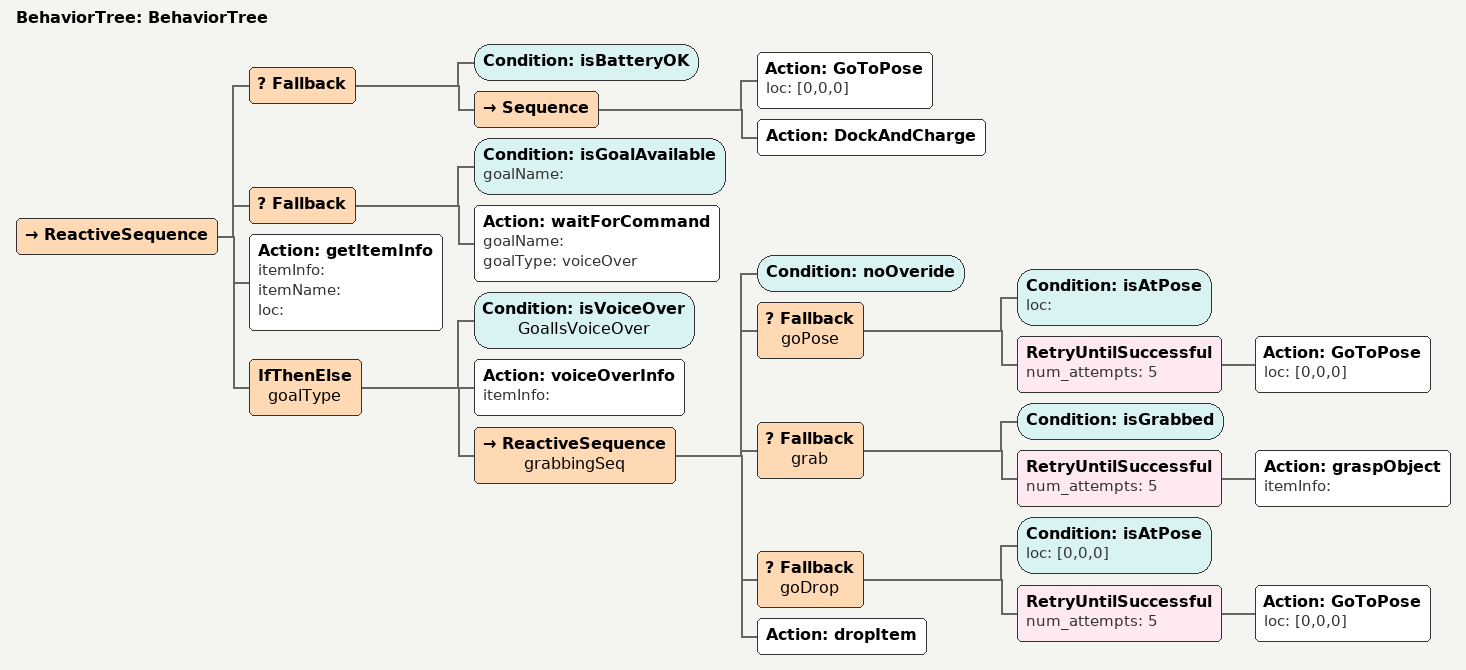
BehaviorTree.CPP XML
<?xml version="1.0"?>
<root main_tree_to_execute="BehaviorTree">
    <BehaviorTree ID="BehaviorTree">
        <ReactiveSequence>
            <Fallback>
                <Condition ID="isBatteryOK"/>
                <Sequence>
                    <Action ID="GoToPose" loc="[0,0,0]"/>
                    <Action ID="DockAndCharge"/>
                </Sequence>
            </Fallback>
            <Fallback>
                <Condition ID="isGoalAvailable" goalName=""/>
                <Action ID="waitForCommand" goalName="" goalType="voiceOver"/>
            </Fallback>
            <Action ID="getItemInfo" itemInfo="" itemName="" loc=""/>
            <IfThenElse name="goalType">
                <Condition ID="isVoiceOver" name="GoalIsVoiceOver"/>
                <Action ID="voiceOverInfo" itemInfo=""/>
                <ReactiveSequence name="grabbingSeq">
                    <Condition ID="noOveride"/>
                    <Fallback name="goPose">
                        <Condition ID="isAtPose" loc=""/>
                        <RetryUntilSuccessful num_attempts="5">
                            <Action ID="GoToPose" loc="[0,0,0]"/>
                        </RetryUntilSuccessful>
                    </Fallback>
                    <Fallback name="grab">
                        <Condition ID="isGrabbed"/>
                        <RetryUntilSuccessful num_attempts="5">
                            <Action ID="graspObject" itemInfo=""/>
                        </RetryUntilSuccessful>
                    </Fallback>
                    <Fallback name="goDrop">
                        <Condition ID="isAtPose" loc="[0,0,0]"/>
                        <RetryUntilSuccessful num_attempts="5">
                            <Action ID="GoToPose" loc="[0,0,0]"/>
                        </RetryUntilSuccessful>
                    </Fallback>
                    <Action ID="dropItem"/>
                </ReactiveSequence>
            </IfThenElse>
        </ReactiveSequence>
    </BehaviorTree>
</root>
